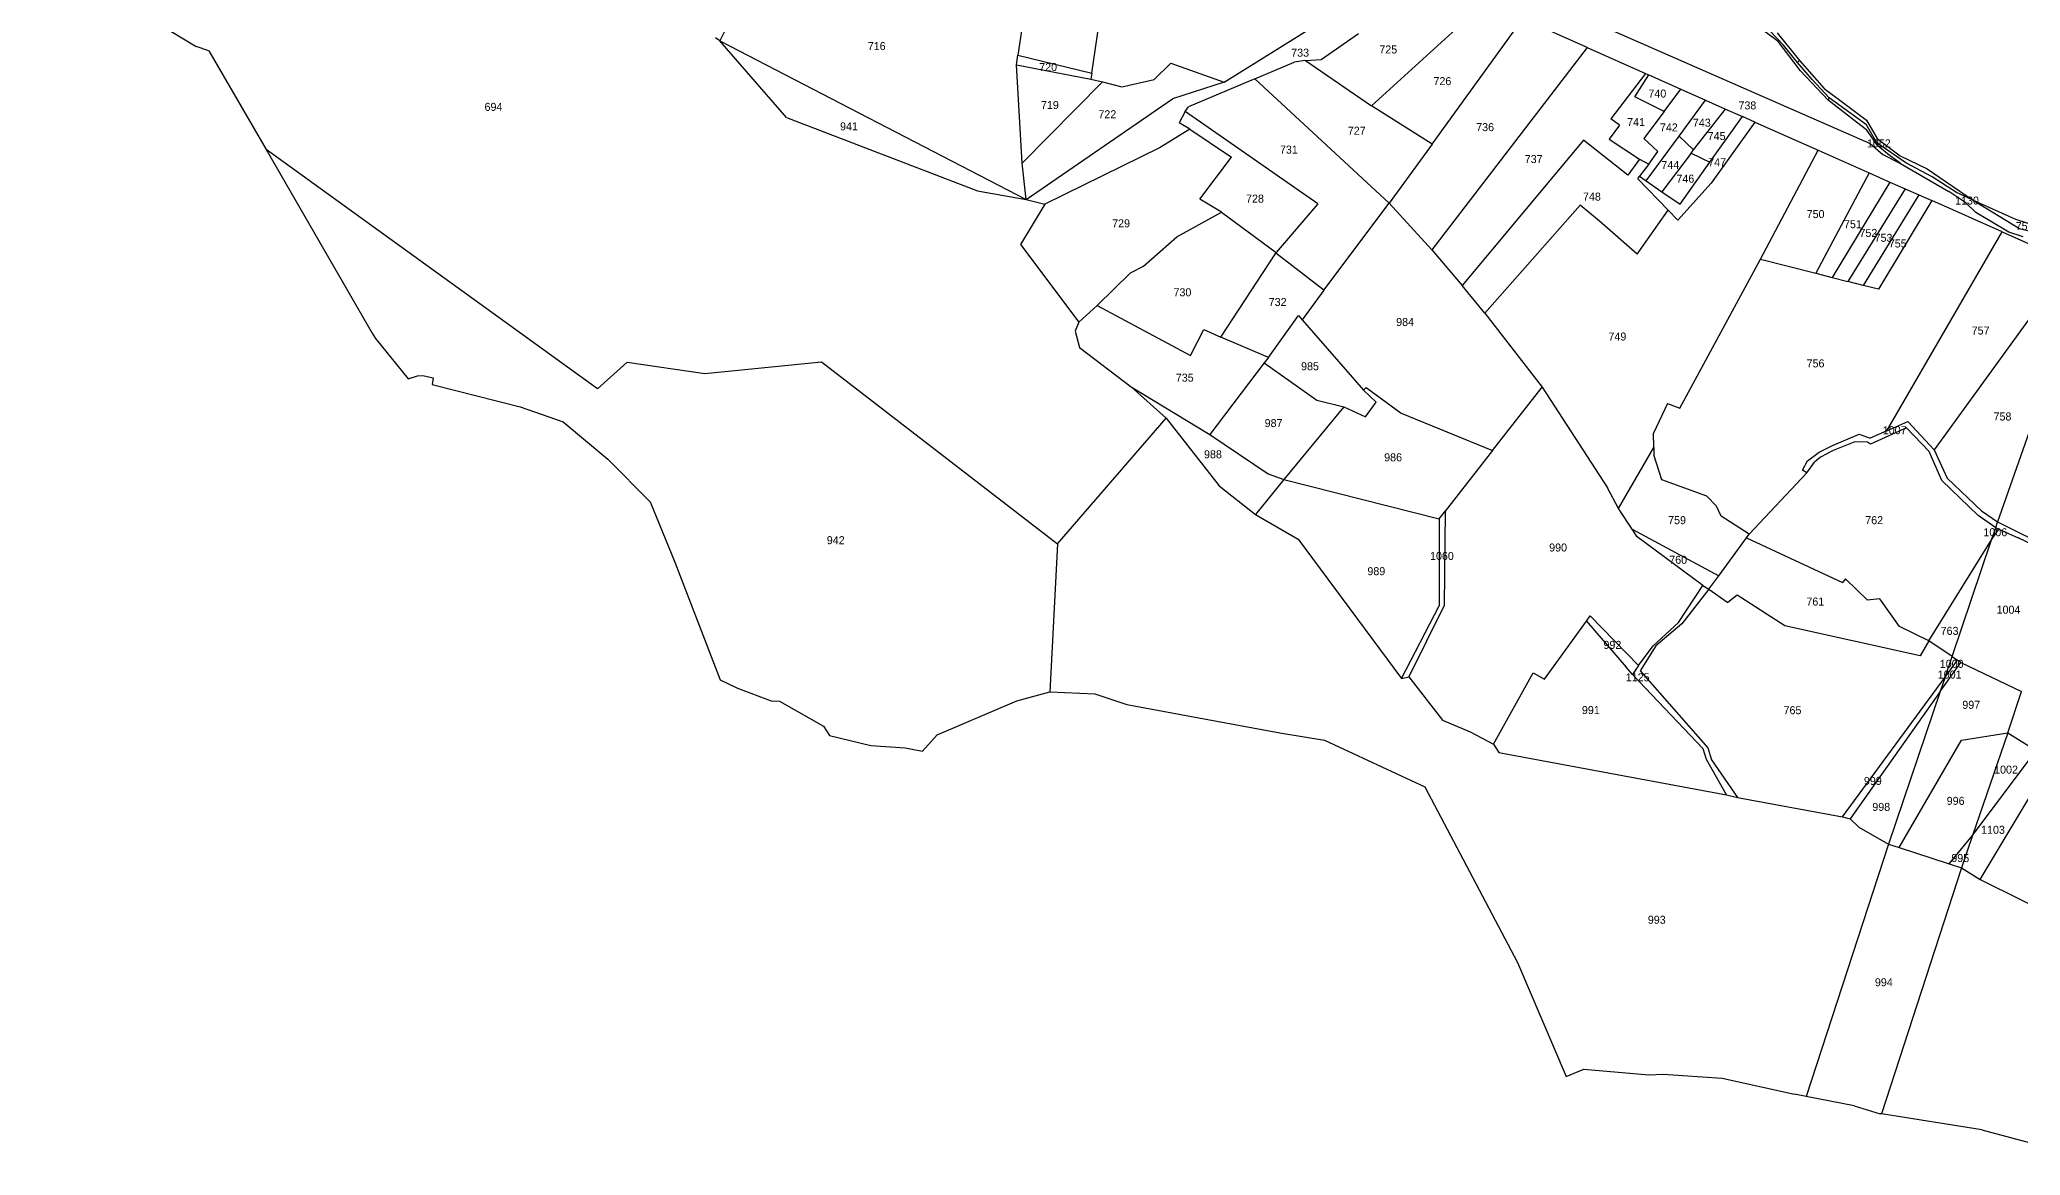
# Model space of a CAD drawing. Header units: metres. Extents: x 219366 to 221903, y 2706406 to 2707870.
# Drawn here: x 219593 to 220212, y 2706847 to 2707195 of the extents above; entities that cross this region are included whole.
import ezdxf
from ezdxf.enums import TextEntityAlignment as Align

# ---------------------------------------------------------------- set-up
doc = ezdxf.new("R2010")
doc.units = ezdxf.units.M

msp = doc.modelspace()

# ---------------------------------------------------------------- linework, layer by layer
at = {"layer": 'LIN'}
for p, q in [((219833.87, 2707251.17), (219805.77, 2707194.96)), ((219593.3, 2707222.87), (219642.19, 2707193.1)), ((220046.22, 2707215.1), (220165.11, 2707162.88)), ((219921.92, 2707184.79), (219925.26, 2707207.5)), ((220044.84, 2707206.93), (220009.34, 2707174.64)), ((219900.57, 2707201.49), (219898.88, 2707190.47)), ((219963.27, 2707182.04), (219991.68, 2707199.75)), ((219993.65, 2707189.04), (220005.3, 2707197.19)), ((220028.3, 2707162.62), (220056.57, 2707201.76)), ((220076.7, 2707192.82), (220056.57, 2707201.76)), ((220136.3, 2707194.66), (220127.8, 2707201.07)), ((220137.98, 2707193.55), (220133.73, 2707198.03)), ((220136.05, 2707197.38), (220142.97, 2707188.78)), ((219646.18, 2707191.84), (219642.19, 2707193.1)), ((219646.18, 2707191.84), (219664.02, 2707160.99)), ((219805.77, 2707194.96), (219804.43, 2707195.81)), ((219826.58, 2707170.99), (219805.77, 2707194.96)), ((219805.77, 2707194.96), (219901.5, 2707145.35)), ((220076.7, 2707192.82), (220028.16, 2707129.62)), ((220076.7, 2707192.82), (220094.94, 2707184.72)), ((220143.29, 2707185.59), (220136.3, 2707194.66)), ((220142.36, 2707188.12), (220137.98, 2707193.55)), ((219898.41, 2707187.44), (219898.88, 2707190.47)), ((219900.26, 2707156.73), (219898.41, 2707187.44)), ((219898.41, 2707187.44), (219921.65, 2707182.9)), ((219898.88, 2707190.47), (219921.92, 2707184.79)), ((219921.92, 2707184.79), (219921.65, 2707182.9)), ((219941.42, 2707182.83), (219946.6, 2707187.91)), ((219946.6, 2707187.91), (219963.27, 2707182.04)), ((219972.84, 2707183.01), (219985.19, 2707188.22)), ((219988.69, 2707188.77), (219985.19, 2707188.22)), ((219988.69, 2707188.77), (219993.65, 2707189.04)), ((219988.69, 2707188.77), (220009.34, 2707174.64)), ((220094.94, 2707184.72), (220084.07, 2707170.57)), ((220094.94, 2707184.72), (220095.96, 2707184.27)), ((220142.97, 2707188.78), (220142.36, 2707188.12)), ((220146.95, 2707182.88), (220142.36, 2707188.12)), ((220142.97, 2707188.78), (220150.7, 2707180.04)), ((220151.97, 2707176.33), (220143.29, 2707185.59)), ((219900.26, 2707156.73), (219925.26, 2707182.08)), ((219921.65, 2707182.9), (219925.26, 2707182.08)), ((219925.26, 2707182.08), (219931.37, 2707180.59)), ((219931.37, 2707180.59), (219941.42, 2707182.83)), ((219963.27, 2707182.04), (219947.17, 2707176.78)), ((219972.84, 2707183.01), (219952.17, 2707174.26)), ((219972.84, 2707183.01), (220014.89, 2707144.25)), ((220091.62, 2707177.46), (220095.96, 2707184.27)), ((220095.96, 2707184.27), (220105.94, 2707179.83)), ((220100.76, 2707172.81), (220105.94, 2707179.83)), ((220105.94, 2707179.83), (220113.62, 2707176.42)), ((220152.26, 2707177.06), (220146.95, 2707182.88)), ((220150.7, 2707180.04), (220156.88, 2707175.43)), ((219901.5, 2707145.35), (219947.17, 2707176.78)), ((219951.14, 2707172.81), (219949.21, 2707169.27)), ((219951.14, 2707172.81), (219952.17, 2707174.26)), ((219992.55, 2707144.03), (219951.14, 2707172.81)), ((220028.3, 2707162.62), (220009.34, 2707174.64)), ((220100.76, 2707172.81), (220091.62, 2707177.46)), ((220100.76, 2707172.81), (220094.43, 2707164.43)), ((220105.39, 2707165.09), (220113.62, 2707176.42)), ((220109.94, 2707160.9), (220119.94, 2707173.62)), ((220113.62, 2707176.42), (220119.94, 2707173.62)), ((220119.94, 2707173.62), (220125.24, 2707171.26)), ((220151.97, 2707176.33), (220152.26, 2707177.06)), ((220164.03, 2707167.03), (220151.97, 2707176.33)), ((220163.9, 2707168.7), (220152.26, 2707177.06)), ((220156.88, 2707175.43), (220163.93, 2707170.12)), ((219826.58, 2707170.99), (219886.27, 2707148.02)), ((219952.53, 2707167.32), (219943.35, 2707161.57)), ((219952.53, 2707167.32), (219949.21, 2707169.27)), ((219952.53, 2707167.32), (219965.63, 2707158.6)), ((220086.79, 2707168.54), (220083.6, 2707164.17)), ((220086.79, 2707168.54), (220084.07, 2707170.57)), ((220115.02, 2707156.98), (220125.24, 2707171.26)), ((220129.06, 2707169.56), (220115.46, 2707150.42)), ((220129.06, 2707169.56), (220125.24, 2707171.26)), ((220129.06, 2707169.56), (220148.88, 2707160.76)), ((220167.13, 2707163.06), (220163.9, 2707168.7)), ((220163.93, 2707170.12), (220167.3, 2707164.38)), ((220167.49, 2707162.17), (220164.03, 2707167.03)), ((219767.52, 2707086.22), (219664.02, 2707160.99)), ((219664.02, 2707160.99), (219697.19, 2707103.66)), ((219943.35, 2707161.57), (219907.26, 2707143.92)), ((220028.3, 2707162.62), (220014.89, 2707144.25)), ((220075.51, 2707163.93), (220037.63, 2707118.48)), ((220089.39, 2707152.97), (220075.51, 2707163.93)), ((220083.6, 2707164.17), (220093.08, 2707157.97)), ((220098.72, 2707160.33), (220094.43, 2707164.43)), ((220095.12, 2707151.18), (220105.39, 2707165.09)), ((220096, 2707156.42), (220098.72, 2707160.33)), ((220109.13, 2707159.82), (220100.06, 2707147.74)), ((220105.39, 2707165.09), (220109.94, 2707160.9)), ((220109.13, 2707159.82), (220109.94, 2707160.9)), ((220109.13, 2707159.82), (220115.02, 2707156.98)), ((220130.79, 2707126.72), (220148.88, 2707160.76)), ((220148.88, 2707160.76), (220164.74, 2707153.72)), ((220165.11, 2707162.88), (220169.08, 2707159.42)), ((220176.24, 2707156.82), (220167.13, 2707163.06)), ((220167.3, 2707164.38), (220174.45, 2707159.02)), ((220170.45, 2707159.64), (220167.49, 2707162.17)), ((220174.6, 2707156.56), (220170.45, 2707159.64)), ((219901.5, 2707145.35), (219900.26, 2707156.73)), ((219955.68, 2707145.46), (219965.63, 2707158.6)), ((220093.08, 2707157.97), (220089.39, 2707152.97)), ((220096, 2707156.42), (220093.07, 2707152.62)), ((220093.08, 2707157.97), (220096, 2707156.42)), ((220105.73, 2707143.92), (220115.02, 2707156.98)), ((220164.74, 2707153.72), (220148.14, 2707122.37)), ((220164.74, 2707153.72), (220171.27, 2707150.82)), ((220169.08, 2707159.42), (220174.6, 2707156.56)), ((220174.45, 2707159.02), (220182.88, 2707154.95)), ((220174.6, 2707156.56), (220189.61, 2707147.88)), ((220184.4, 2707152.46), (220176.24, 2707156.82)), ((220182.88, 2707154.95), (220197.09, 2707145.22)), ((219886.27, 2707148.02), (219901.5, 2707145.35)), ((220092.52, 2707151.81), (220093.07, 2707152.62)), ((220101.99, 2707142.05), (220092.52, 2707151.81)), ((220093.07, 2707152.62), (220095.12, 2707151.18)), ((220095.12, 2707151.18), (220100.06, 2707147.74)), ((220100.06, 2707147.74), (220105.73, 2707143.92)), ((220115.46, 2707150.42), (220105.04, 2707138.92)), ((220171.27, 2707150.82), (220153.26, 2707121.02)), ((220175.98, 2707148.73), (220158.06, 2707119.76)), ((220171.27, 2707150.82), (220175.98, 2707148.73)), ((220175.98, 2707148.73), (220180.29, 2707146.81)), ((220192, 2707147.51), (220184.4, 2707152.46)), ((220195, 2707144.34), (220189.61, 2707147.88)), ((220197.09, 2707145.22), (220192, 2707147.51)), ((219907.26, 2707143.92), (219899.71, 2707131.34)), ((219901.5, 2707145.35), (219907.26, 2707143.92)), ((219948.52, 2707133.73), (219962.42, 2707141.36)), ((219962.42, 2707141.36), (219955.68, 2707145.46)), ((219962.42, 2707141.36), (219979.58, 2707128.84)), ((219992.55, 2707144.03), (219979.58, 2707128.84)), ((219994.43, 2707117.08), (220014.89, 2707144.25)), ((220028.16, 2707129.62), (220014.89, 2707144.25)), ((220044.68, 2707109.86), (220074.51, 2707143.57)), ((220080.59, 2707138.56), (220074.51, 2707143.57)), ((220092.32, 2707128.31), (220101.99, 2707142.05)), ((220101.99, 2707142.05), (220105.04, 2707138.92)), ((220180.29, 2707146.81), (220162.9, 2707118.54)), ((220184.33, 2707145.02), (220167.72, 2707117.32)), ((220180.29, 2707146.81), (220184.33, 2707145.02)), ((220206.28, 2707135.27), (220184.33, 2707145.02)), ((220198.08, 2707141.26), (220195, 2707144.34)), ((220197.09, 2707145.22), (220210.45, 2707139.23)), ((220197.09, 2707145.22), (220211.73, 2707136.29)), ((220208.43, 2707135.2), (220198.08, 2707141.26)), ((220092.32, 2707128.31), (220080.59, 2707138.56)), ((220170.24, 2707073.08), (220206.28, 2707135.27)), ((220206.28, 2707135.27), (220227.57, 2707125.81)), ((220212.84, 2707133.67), (220208.43, 2707135.2)), ((220210.45, 2707139.23), (220235.31, 2707131.2)), ((220211.73, 2707136.29), (220219.31, 2707134.47)), ((219899.71, 2707131.34), (219917.92, 2707107.09)), ((219938.11, 2707124.52), (219948.52, 2707133.73)), ((219979.4, 2707128.59), (219979.58, 2707128.84)), ((220028.16, 2707129.62), (220037.63, 2707118.48)), ((219934.01, 2707122.47), (219938.11, 2707124.52)), ((219962.3, 2707102.4), (219979.4, 2707128.59)), ((219994.43, 2707117.08), (219979.4, 2707128.59)), ((220105.64, 2707080.15), (220130.79, 2707126.72)), ((220130.79, 2707126.72), (220148.14, 2707122.37)), ((220227.57, 2707125.81), (220185.12, 2707067.14)), ((220232.55, 2707123.6), (220204.88, 2707044.68)), ((219923.6, 2707112.25), (219934.01, 2707122.47)), ((219994.43, 2707117.08), (219987.64, 2707107.79)), ((220044.68, 2707109.86), (220037.63, 2707118.48)), ((220148.14, 2707122.37), (220153.26, 2707121.02)), ((220153.26, 2707121.02), (220158.06, 2707119.76)), ((220162.9, 2707118.54), (220158.06, 2707119.76)), ((220167.72, 2707117.32), (220162.9, 2707118.54)), ((219923.6, 2707112.25), (219917.92, 2707107.09)), ((219923.6, 2707112.25), (219952.82, 2707096.67)), ((219917.92, 2707107.09), (219916.77, 2707104.19)), ((219916.77, 2707104.19), (219918.14, 2707099.18)), ((219952.82, 2707096.67), (219956.97, 2707104.71)), ((219956.97, 2707104.71), (219962.3, 2707102.4)), ((219977.13, 2707096.06), (219986.48, 2707109.13)), ((219986.48, 2707109.13), (219987.64, 2707107.79)), ((219987.64, 2707107.79), (220006.82, 2707085.77)), ((220044.68, 2707109.86), (220062.62, 2707086.7)), ((219697.19, 2707103.66), (219698.17, 2707101.96)), ((219698.17, 2707101.96), (219708.38, 2707089.31)), ((219918.14, 2707099.18), (219934.28, 2707086.8)), ((219977.13, 2707096.06), (219962.3, 2707102.4)), ((219767.52, 2707086.22), (219776.79, 2707094.54)), ((219776.79, 2707094.54), (219801.09, 2707090.97)), ((219801.09, 2707090.97), (219837.48, 2707094.71)), ((219837.48, 2707094.71), (219911.25, 2707037.82)), ((219975.82, 2707094.3), (219958.79, 2707071.96)), ((219977.13, 2707096.06), (219975.82, 2707094.3)), ((219975.82, 2707094.3), (219992.3, 2707082.64)), ((219708.38, 2707089.31), (219711.39, 2707090.29)), ((219711.39, 2707090.29), (219712.98, 2707090.44)), ((219712.98, 2707090.44), (219716.19, 2707089.65)), ((219716.19, 2707089.65), (219715.96, 2707087.53)), ((219715.96, 2707087.53), (219743.38, 2707080.56)), ((219945.16, 2707077.1), (219934.28, 2707086.8)), ((219934.28, 2707086.8), (219958.79, 2707071.96)), ((220006.82, 2707085.77), (220007.64, 2707086.61)), ((220006.82, 2707085.77), (220010.77, 2707082.1)), ((220007.64, 2707086.61), (220018.57, 2707078.63)), ((220047.12, 2707066.94), (220062.62, 2707086.7)), ((220062.62, 2707086.7), (220083.07, 2707055.29)), ((219743.38, 2707080.56), (219756.81, 2707075.94)), ((220000.67, 2707080.59), (219981.93, 2707057.92)), ((219992.3, 2707082.64), (220000.67, 2707080.59)), ((220000.67, 2707080.59), (220007.49, 2707077.44)), ((220007.49, 2707077.44), (220010.77, 2707082.1)), ((220101.83, 2707081.63), (220097.46, 2707072.37)), ((220101.83, 2707081.63), (220105.64, 2707080.15)), ((219756.81, 2707075.94), (219770.83, 2707064.31)), ((219911.25, 2707037.82), (219945.16, 2707077.1)), ((219945.16, 2707077.1), (219961.76, 2707055.93)), ((220018.57, 2707078.63), (220047.12, 2707066.94)), ((220170.24, 2707073.08), (220165.09, 2707070.79)), ((220176.41, 2707074.01), (220165.17, 2707068.94)), ((220170.24, 2707073.08), (220176.82, 2707076.01)), ((220176.41, 2707074.01), (220183.49, 2707066.68)), ((220176.82, 2707076.01), (220185.12, 2707067.14)), ((219958.79, 2707071.96), (219977, 2707059.73)), ((220047.12, 2707066.94), (220032.35, 2707048.04)), ((220086.47, 2707048.85), (220097.52, 2707067.94)), ((220097.52, 2707067.94), (220097.46, 2707072.37)), ((220097.52, 2707067.94), (220097.55, 2707065.57)), ((220149.12, 2707066.47), (220153.27, 2707068.51)), ((220153.49, 2707067), (220149.55, 2707064.88)), ((220153.27, 2707068.51), (220161.69, 2707072.06)), ((220160.34, 2707069.72), (220153.49, 2707067)), ((220164.3, 2707069.53), (220160.34, 2707069.72)), ((220161.69, 2707072.06), (220165.09, 2707070.79)), ((220165.17, 2707068.94), (220164.3, 2707069.53)), ((220185.12, 2707067.14), (220189.18, 2707058.33)), ((219770.83, 2707064.31), (219783.98, 2707050.96)), ((220099.99, 2707057.76), (220097.55, 2707065.57)), ((220143.98, 2707060.8), (220145.52, 2707063.73)), ((220145.27, 2707060.01), (220143.98, 2707060.8)), ((220145.27, 2707060.01), (220147.66, 2707063.35)), ((220145.52, 2707063.73), (220149.12, 2707066.47)), ((220149.55, 2707064.88), (220147.66, 2707063.35)), ((220187.44, 2707057.6), (220183.49, 2707066.68)), ((219961.76, 2707055.93), (219973.08, 2707046.96)), ((219981.93, 2707057.92), (219973.08, 2707046.96)), ((219977, 2707059.73), (219981.93, 2707057.92)), ((219981.93, 2707057.92), (220030.47, 2707045.64)), ((220086.47, 2707048.85), (220083.07, 2707055.29)), ((220114.08, 2707052.7), (220099.99, 2707057.76)), ((220127.25, 2707040.87), (220145.27, 2707060.01)), ((220198.87, 2707046.65), (220187.44, 2707057.6)), ((220189.18, 2707058.33), (220199.81, 2707048.1)), ((219783.98, 2707050.96), (219791.71, 2707032.13)), ((220090.74, 2707042.44), (220086.47, 2707048.85)), ((220117.07, 2707049.54), (220114.08, 2707052.7)), ((220118.53, 2707046.44), (220117.07, 2707049.54)), ((219973.08, 2707046.96), (219986.41, 2707039.23)), ((220030.47, 2707045.64), (220032.08, 2707047.7)), ((220030.47, 2707045.64), (220030.51, 2707018.44)), ((220032.35, 2707048.04), (220032.07, 2707018.56)), ((220032.08, 2707047.7), (220032.35, 2707048.04)), ((220092.3, 2707040.04), (220090.74, 2707042.44)), ((220090.74, 2707042.44), (220117.77, 2707027.85)), ((220127.25, 2707040.87), (220118.53, 2707046.44)), ((220204.35, 2707042.85), (220198.87, 2707046.65)), ((220199.81, 2707048.1), (220204.88, 2707044.68)), ((220203.01, 2707039.04), (220204.35, 2707042.85)), ((220203.01, 2707039.04), (220205.24, 2707042.38)), ((220204.35, 2707042.85), (220204.88, 2707044.68)), ((220204.35, 2707042.85), (220205.24, 2707042.38)), ((220204.88, 2707044.68), (220211.97, 2707041.19)), ((220205.24, 2707042.38), (220211.29, 2707039.67)), ((219911.25, 2707037.82), (219908.82, 2706991.61)), ((219986.41, 2707039.23), (220018.69, 2706995.74)), ((220112.81, 2707024.83), (220092.3, 2707040.04)), ((220117.77, 2707027.85), (220126.47, 2707039.64)), ((220126.47, 2707039.64), (220127.25, 2707040.87)), ((220126.47, 2707039.64), (220156.49, 2707025.71)), ((220183.44, 2707007.51), (220203.01, 2707039.04)), ((220190.67, 2707002.61), (220203.01, 2707039.04)), ((220226.18, 2707032.56), (220211.29, 2707039.67)), ((220211.97, 2707041.19), (220226.67, 2707033.95)), ((219791.71, 2707032.13), (219805.83, 2706995.35)), ((220105.17, 2707013.23), (220112.81, 2707024.83)), ((220114.66, 2707023.65), (220106.26, 2707012.78)), ((220112.81, 2707024.83), (220114.66, 2707023.65)), ((220114.66, 2707023.65), (220117.77, 2707027.85)), ((220114.66, 2707023.65), (220120.62, 2707019.48)), ((220157.33, 2707026.9), (220156.49, 2707025.71)), ((220164.28, 2707020.25), (220157.33, 2707026.9)), ((220018.69, 2706995.74), (220030.51, 2707018.44)), ((220032.07, 2707018.56), (220020.96, 2706996.31)), ((220123.57, 2707021.78), (220120.62, 2707019.48)), ((220138.46, 2707012.23), (220123.57, 2707021.78)), ((220168.06, 2707020.65), (220164.28, 2707020.25)), ((220174.23, 2707012.03), (220168.06, 2707020.65)), ((220063.34, 2706995.59), (220076.44, 2707013.63)), ((220076.44, 2707013.63), (220077.67, 2707015.34)), ((220076.44, 2707013.63), (220088.89, 2706999.27)), ((220077.67, 2707015.34), (220092.7, 2706999.87)), ((220097.26, 2707005.91), (220105.17, 2707013.23)), ((220106.26, 2707012.78), (220098.14, 2707006.01)), ((220180.72, 2707002.85), (220138.46, 2707012.23)), ((220183.44, 2707007.51), (220174.23, 2707012.03)), ((220092.7, 2706999.87), (220097.26, 2707005.91)), ((220098.14, 2707006.01), (220093.27, 2706998.15)), ((220183.44, 2707007.51), (220180.72, 2707002.85)), ((220190.67, 2707002.61), (220183.44, 2707007.51)), ((220090.83, 2706997.02), (220088.89, 2706999.27)), ((220092.7, 2706999.87), (220090.83, 2706997.02)), ((220186.97, 2706991.67), (220193.4, 2707000.75)), ((220188.5, 2706996.2), (220190.67, 2707002.61)), ((220188.5, 2706996.2), (220192.35, 2707001.46)), ((220190.67, 2707002.61), (220192.35, 2707001.46)), ((220193.4, 2707000.75), (220192.35, 2707001.46)), ((220193.4, 2707000.75), (220212.35, 2706991.73)), ((219805.83, 2706995.35), (219811.34, 2706992.77)), ((219811.34, 2706992.77), (219821.8, 2706988.76)), ((220018.69, 2706995.74), (220020.96, 2706996.31)), ((220020.96, 2706996.31), (220031.54, 2706982.74)), ((220047.45, 2706975.25), (220059.85, 2706997.51)), ((220059.85, 2706997.51), (220063.34, 2706995.59)), ((220112.96, 2706973.75), (220090.83, 2706997.02)), ((220093.27, 2706998.15), (220114.36, 2706974.12)), ((220156.49, 2706952.52), (220188.5, 2706996.2)), ((220188.5, 2706996.2), (220186.97, 2706991.67)), ((219821.8, 2706988.76), (219824.4, 2706988.69)), ((219824.4, 2706988.69), (219838.11, 2706980.91)), ((219873.68, 2706978.19), (219898.53, 2706988.75)), ((219898.53, 2706988.75), (219908.82, 2706991.61)), ((219908.82, 2706991.61), (219922.94, 2706991.02)), ((219922.94, 2706991.02), (219932.87, 2706987.66)), ((219932.87, 2706987.66), (219980.74, 2706978.75)), ((220186.97, 2706991.67), (220158.8, 2706951.93)), ((220186.97, 2706991.67), (220170.82, 2706944.02)), ((220208.05, 2706978.77), (220212.35, 2706991.73)), ((219838.11, 2706980.91), (219840.07, 2706977.94)), ((220031.54, 2706982.74), (220040.17, 2706979.08)), ((219840.07, 2706977.94), (219852.89, 2706974.83)), ((219852.89, 2706974.83), (219863.67, 2706974.15)), ((219863.67, 2706974.15), (219869.12, 2706973.02)), ((219869.12, 2706973.02), (219873.68, 2706978.19)), ((219980.74, 2706978.75), (219994.64, 2706976.51)), ((219994.64, 2706976.51), (220025.99, 2706961.96)), ((220040.17, 2706979.08), (220047.45, 2706975.25)), ((220047.45, 2706975.25), (220049.1, 2706972.62)), ((220114.36, 2706974.12), (220115.5, 2706970.33)), ((220174.17, 2706942.94), (220193.64, 2706976.49)), ((220193.64, 2706976.49), (220208.05, 2706978.77)), ((220208.05, 2706978.77), (220197.05, 2706946.72)), ((220208.05, 2706978.77), (220216.89, 2706973.23)), ((220049.1, 2706972.62), (220120.24, 2706959.44)), ((220113.95, 2706970.42), (220112.96, 2706973.75)), ((220120.24, 2706959.44), (220113.95, 2706970.42)), ((220115.5, 2706970.33), (220123.62, 2706958.59)), ((220197.05, 2706946.72), (220216.89, 2706973.23)), ((220025.99, 2706961.96), (220054.97, 2706907.08)), ((220199.44, 2706933.03), (220217.24, 2706962.7)), ((220120.24, 2706959.44), (220123.62, 2706958.59)), ((220123.62, 2706958.59), (220156.49, 2706952.52)), ((220156.49, 2706952.52), (220158.8, 2706951.93)), ((220158.8, 2706951.93), (220161.53, 2706949.33)), ((220161.53, 2706949.33), (220170.82, 2706944.02)), ((220170.82, 2706944.02), (220145.06, 2706865.2)), ((220170.82, 2706944.02), (220174.17, 2706942.94)), ((220189.76, 2706937.91), (220197.05, 2706946.72)), ((220197.05, 2706946.72), (220193.64, 2706936.66)), ((220174.17, 2706942.94), (220189.76, 2706937.91)), ((220189.76, 2706937.91), (220193.64, 2706936.66)), ((220193.64, 2706936.66), (220168.67, 2706859.75)), ((220193.64, 2706936.66), (220199.44, 2706933.03)), ((220199.44, 2706933.03), (220232.64, 2706916.49)), ((220054.97, 2706907.08), (220070.08, 2706871.49)), ((220070.08, 2706871.49), (220075.62, 2706873.74)), ((220075.62, 2706873.74), (220095.94, 2706872)), ((220095.94, 2706872), (220100.42, 2706872.16)), ((220100.42, 2706872.16), (220118.89, 2706870.98)), ((220118.89, 2706870.98), (220141.45, 2706865.91)), ((220145.06, 2706865.2), (220141.45, 2706865.91)), ((220160.05, 2706862.25), (220145.06, 2706865.2)), ((220160.05, 2706862.25), (220168.24, 2706859.82)), ((220168.67, 2706859.75), (220168.24, 2706859.82)), ((220199.96, 2706854.85), (220168.67, 2706859.75)), ((220199.96, 2706854.85), (220229.76, 2706846.82))]:
    msp.add_line(p, q, dxfattribs=at)

# ---------------------------------------------------------------- texts
at = {"layer": 'PAR'}
for s, p in [('716', (219854.77, 2707193.27)), ('733', (219987.03, 2707191.21)), ('725', (220014.56, 2707192.22)), ('720', (219908.31, 2707186.72)), ('726', (220031.47, 2707182.33)), ('740', (220098.61, 2707178.45)), ('694', (219735.07, 2707174.28)), ('719', (219908.87, 2707174.87)), ('722', (219926.81, 2707172)), ('738', (220126.73, 2707174.74)), ('941', (219846.11, 2707168.2)), ('727', (220004.72, 2707166.86)), ('736', (220044.82, 2707167.96)), ('741', (220091.97, 2707169.56)), ('742', (220102.2, 2707167.88)), ('743', (220112.49, 2707169.34)), ('745', (220117.12, 2707165.16)), ('731', (219983.52, 2707160.94)), ('1052', (220167.79, 2707162.88)), ('737', (220059.97, 2707157.99)), ('744', (220102.65, 2707156.14)), ('747', (220117.28, 2707157)), ('748', (220078.17, 2707146.26)), ('746', (220107.36, 2707151.87)), ('728', (219972.93, 2707145.63)), ('750', (220148.04, 2707140.81)), ('1130', (220195.34, 2707145.04)), ('729', (219931.11, 2707137.92)), ('751', (220159.7, 2707137.63)), ('752', (220164.53, 2707134.92)), ('754', (220213.34, 2707137.06)), ('753', (220169.26, 2707133.39)), ('755', (220173.7, 2707131.6)), ('730', (219950.27, 2707116.38)), ('732', (219980.01, 2707113.35)), ('984', (220019.82, 2707107.12)), ('757', (220199.58, 2707104.42)), ('749', (220086.13, 2707102.57)), ('985', (219990.12, 2707093.28)), ('756', (220148.02, 2707094.17)), ('735', (219950.99, 2707089.72)), ('987', (219978.74, 2707075.53)), ('1007', (220172.75, 2707073.3)), ('758', (220206.41, 2707077.59)), ('988', (219959.8, 2707065.78)), ('986', (220016.07, 2707064.83)), ('759', (220104.77, 2707045.21)), ('762', (220166.33, 2707045.21)), ('1006', (220204.17, 2707041.44)), ('942', (219841.97, 2707038.96)), ('990', (220067.61, 2707036.67)), ('989', (220010.83, 2707029.27)), ('1060', (220031.33, 2707034.03)), ('760', (220105.11, 2707032.83)), ('761', (220147.96, 2707019.79)), ('1004', (220208.29, 2707017.25)), ('763', (220189.89, 2707010.63)), ('992', (220084.57, 2707006.26)), ('1000', (220190.55, 2707000.34)), ('1125', (220092.47, 2706996.14)), ('1001', (220189.92, 2706997)), ('991', (220077.84, 2706985.9)), ('765', (220140.82, 2706985.85)), ('997', (220196.66, 2706987.54)), ('1002', (220207.52, 2706967.3)), ('999', (220165.92, 2706963.78)), ('998', (220168.54, 2706955.65)), ('996', (220191.78, 2706957.54)), ('1103', (220203.45, 2706948.5)), ('995', (220193.23, 2706939.68)), ('993', (220098.43, 2706920.41)), ('994', (220169.35, 2706900.89))]:
    msp.add_text(s, height=2.5, dxfattribs=at).set_placement(p, align=Align.MIDDLE)

doc.saveas('drawing.dxf')
